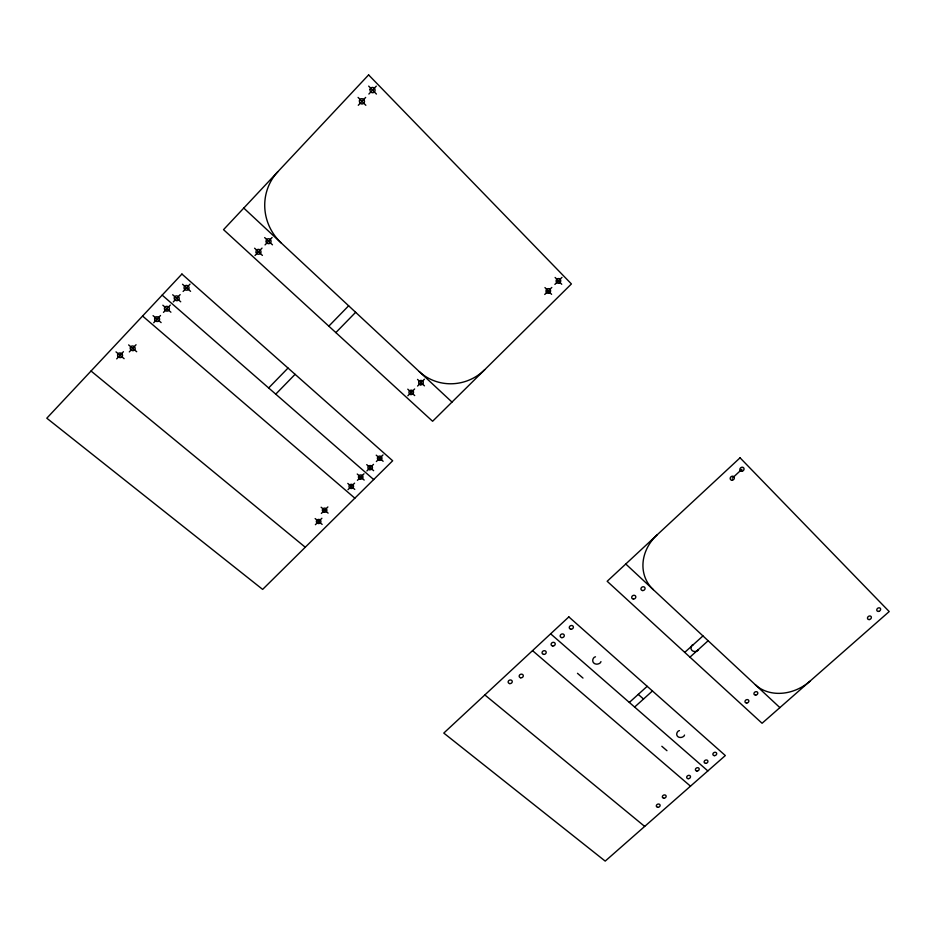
<?xml version="1.0" encoding="UTF-8"?>
<svg xmlns="http://www.w3.org/2000/svg" width="936" height="936" viewBox="0 0 936 936"><rect width="100%" height="100%" fill="white"/><g stroke="black" fill="none" stroke-linecap="round" stroke-linejoin="round"><path stroke-width="1.4" d="M116.696 358.862L123.423 351.702M153.691 322.756L160.512 315.502M163.472 312.367L170.305 305.089M173.277 301.93L180.145 294.629M183.117 291.47L190.02 284.135M358.289 105.277L365.66 97.426M368.866 94.033L376.272 86.159M129.308 351.901L136.048 344.74M255.013 255.516L262.021 248.11M265.052 244.904L272.095 237.487M268.644 387.96L288.019 368.059M328.817 326.149L348.648 305.791M275.757 394.15L295.097 374.33M335.849 332.596L355.645 312.308M407.839 395.764L414.636 388.978M417.585 386.041L424.406 379.22M321.364 513.419L327.881 506.949M347.993 489.68L354.568 483.151M357.423 480.332L364.022 473.78M366.877 470.948L373.499 464.373M376.366 461.53L383.011 454.931M544.74 294.466L551.819 287.446M554.884 284.404L561.986 277.36M315.397 524.698L321.89 518.263M732.245 478.226L741.944 469.24M595.483 656.803L594.22 657.318A4.703 4.013 -23.5 0 0 593.915 663.144A4.703 4.013 -23.5 0 0 600.409 662.746L600.959 661.612M629.331 702.445L647.185 686.31M684.742 652.38L702.959 635.918M634.62 707.054L652.45 690.967M689.949 657.154L708.142 640.75M679.442 730.595L678.226 731.098A4.528 3.721 -25.4 0 0 677.781 736.573A4.528 3.721 -25.4 0 0 683.97 736.141L684.532 735.064M91.038 371.019L305.265 547.232M484.836 694.933L644.682 826.418M116.005 351.889L124.114 358.675M315.151 518.556L322.136 524.394M128.63 344.916L136.703 351.725M321.13 507.23L328.115 513.127M142.576 316.04L354.849 498.174M532.525 650.637L690.487 786.17M153.071 315.654L161.121 322.592M347.806 483.421L354.756 489.399M577.477 673.312L582.988 678.073M661.834 746.273L666.947 750.695M162.864 305.23L170.902 312.214M357.248 474.037L364.174 480.063M162.174 295.121L373.686 479.548M550.625 633.812L707.85 770.913M172.692 294.77L180.718 301.79M366.725 464.63L373.639 470.679M638.247 694.383L643.523 699.028M182.555 284.263L190.57 291.33M376.237 455.177L383.14 461.272M692.897 645.009L692.558 644.705A4.668 3.931 -28.4 0 0 692.067 650.508A4.668 3.931 -28.4 0 0 698.432 650.122L698.092 649.806M254.604 248.215L262.408 255.411M407.768 389.177L414.695 395.565M264.666 237.58L272.47 244.811M417.526 379.419L424.441 385.843M243.781 208.073L451.994 402.082M625.774 563.999L779.887 707.616M358.09 97.414L365.836 105.288M544.951 287.574L551.596 294.337M368.69 86.124L376.424 94.056M555.118 277.477L561.74 284.275M809.839 681.291A40.833 33.602 -31.4 0 1 755.434 684.824M653.281 589.633A42.705 37.007 -31.3 0 1 657.049 534.936M281.291 243.021A50.883 49.444 47.8 0 1 277.863 171.709M484.637 369.779A46.987 45.431 -26.5 0 1 419.269 371.592M181.923 274.049L46.8 418.205L262.642 589.399L392.664 460.769L181.923 274.049M368.608 74.892L223.54 229.659L432.596 421.27L571.405 283.947L368.608 74.892M568.842 616.894L443.781 733.075L605.206 861.108L725.33 755.551L568.842 616.894M740.06 457.821L607.172 581.279L762.068 723.271L889.2 611.559L740.06 457.821M552.755 646.027A2.106 1.813 -21.4 0 0 555.13 643.418A2.106 1.813 -21.4 0 0 551.62 643.09A2.106 1.813 -21.4 0 0 552.755 646.027M543.582 654.381A2.094 1.813 -20.7 0 0 546.133 651.912A2.094 1.813 -20.7 0 0 542.681 651.362A2.094 1.813 -20.7 0 0 543.582 654.381M688.276 778.682A1.966 1.591 -24.7 0 0 690.394 776.19A1.966 1.591 -24.7 0 0 687.129 776.166A1.966 1.591 -24.7 0 0 688.276 778.682M696.969 771.03A1.977 1.603 -25.2 0 0 699.098 768.526A1.977 1.603 -25.2 0 0 695.834 768.503A1.977 1.603 -25.2 0 0 696.969 771.03M657.797 807.3A1.954 1.579 -23 0 0 660.032 804.937A1.954 1.579 -23 0 0 656.815 804.749A1.954 1.579 -23 0 0 657.797 807.3M663.823 798.209A1.966 1.579 -23.4 0 0 666.069 795.846A1.966 1.579 -23.4 0 0 662.84 795.647A1.966 1.579 -23.4 0 0 663.823 798.209M520.685 677.781A2.083 1.79 -19 0 0 523.236 675.359A2.083 1.79 -19 0 0 519.796 674.798A2.083 1.79 -19 0 0 520.685 677.781M509.652 683.584A2.083 1.79 -18.2 0 0 512.191 681.174A2.083 1.79 -18.2 0 0 508.751 680.612A2.083 1.79 -18.2 0 0 509.652 683.584M561.811 637.638A2.106 1.825 -22.2 0 0 564.197 635.017A2.106 1.825 -22.2 0 0 560.687 634.69A2.106 1.825 -22.2 0 0 561.811 637.638M570.901 629.214A2.106 1.825 -22.9 0 0 573.288 626.593A2.106 1.825 -22.9 0 0 569.79 626.254A2.106 1.825 -22.9 0 0 570.901 629.214M714.449 755.644A1.977 1.603 -26.2 0 0 716.59 753.129A1.977 1.603 -26.2 0 0 713.326 753.094A1.977 1.603 -26.2 0 0 714.449 755.644M705.697 763.343A1.977 1.603 -25.7 0 0 707.827 760.839A1.977 1.603 -25.7 0 0 704.562 760.804A1.977 1.603 -25.7 0 0 705.697 763.343M755.644 695.144A2.024 1.661 -29.3 0 0 757.657 692.453A2.024 1.661 -29.3 0 0 754.322 692.593A2.024 1.661 -29.3 0 0 755.644 695.144M746.694 703.065A2.012 1.65 -28.7 0 0 748.695 700.385A2.012 1.65 -28.7 0 0 745.36 700.526A2.012 1.65 -28.7 0 0 746.694 703.065M741.991 471.253A2.2 1.919 -38.2 0 0 743.734 467.953A2.2 1.919 -38.2 0 0 740.095 468.515A2.2 1.919 -38.2 0 0 741.991 471.253M732.338 480.203A2.2 1.919 -37.4 0 0 734.058 476.927A2.2 1.919 -37.4 0 0 730.419 477.489A2.2 1.919 -37.4 0 0 732.338 480.203M869.392 619.562A2.059 1.673 -35.2 0 0 871.123 616.602A2.059 1.673 -35.2 0 0 867.754 617.163A2.059 1.673 -35.2 0 0 869.392 619.562M878.658 611.407A2.071 1.685 -35.7 0 0 880.39 608.435A2.071 1.685 -35.7 0 0 877.032 608.997A2.071 1.685 -35.7 0 0 878.658 611.407M642.681 590.558A2.118 1.837 -28.1 0 0 644.927 587.761A2.118 1.837 -28.1 0 0 641.406 587.632A2.118 1.837 -28.1 0 0 642.681 590.558M633.438 599.075A2.118 1.837 -27.3 0 0 635.684 596.29A2.118 1.837 -27.3 0 0 632.151 596.162A2.118 1.837 -27.3 0 0 633.438 599.075M256.265 252.814A2.539 2.434 33.3 0 0 260.594 253.258A2.539 2.434 33.3 0 0 258.675 249.362A2.539 2.434 33.3 0 0 256.265 252.814M266.245 242.038A2.539 2.445 35.6 0 0 270.551 242.798A2.539 2.445 35.6 0 0 268.924 238.762A2.539 2.445 35.6 0 0 266.245 242.038M559.12 283.081A2.387 2.27 -49.5 0 0 560.009 279.092A2.387 2.27 -49.5 0 0 556.171 280.472A2.387 2.27 -49.5 0 0 559.12 283.081M548.812 293.19A2.375 2.258 -47.4 0 0 549.97 289.282A2.375 2.258 -47.4 0 0 546.062 290.394A2.375 2.258 -47.4 0 0 548.812 293.19M359.459 100.702A2.668 2.539 72.8 0 0 362.735 103.884A2.668 2.539 72.8 0 0 363.671 99.415A2.668 2.539 72.8 0 0 359.459 100.702M370.094 89.259A2.679 2.551 75.2 0 0 373.136 92.687A2.679 2.551 75.2 0 0 374.4 88.288A2.679 2.551 75.2 0 0 370.094 89.259M410.553 394.512A2.328 2.223 -13.7 0 0 413.49 391.833A2.328 2.223 -13.7 0 0 409.664 390.78A2.328 2.223 -13.7 0 0 410.553 394.512M420.299 384.778A2.328 2.223 -15.9 0 0 423.248 382.099A2.328 2.223 -15.9 0 0 419.422 381.022A2.328 2.223 -15.9 0 0 420.299 384.778M369.229 469.615A2.293 2.129 -7.7 0 0 372.458 467.427A2.293 2.129 -7.7 0 0 368.866 465.941A2.293 2.129 -7.7 0 0 369.229 469.615M378.729 460.196A2.293 2.141 -8.7 0 0 381.97 457.996A2.293 2.141 -8.7 0 0 378.366 456.499A2.293 2.141 -8.7 0 0 378.729 460.196M184.415 288.955A2.562 2.398 28.2 0 0 188.779 289.072A2.562 2.398 28.2 0 0 186.498 285.375A2.562 2.398 28.2 0 0 184.415 288.955M174.564 299.438A2.562 2.387 27.1 0 0 178.928 299.555A2.562 2.387 27.1 0 0 176.635 295.87A2.562 2.387 27.1 0 0 174.564 299.438M118.03 356.534A2.551 2.317 22.5 0 0 122.359 356.382A2.551 2.317 22.5 0 0 119.796 352.93A2.551 2.317 22.5 0 0 118.03 356.534M130.642 349.584A2.539 2.328 22.8 0 0 134.959 349.42A2.539 2.328 22.8 0 0 132.421 345.969A2.539 2.328 22.8 0 0 130.642 349.584M323.575 512.05A2.281 2.083 -3.7 0 0 326.898 510.061A2.281 2.083 -3.7 0 0 323.388 508.435A2.281 2.083 -3.7 0 0 323.575 512.05M317.596 523.329A2.281 2.071 -3.4 0 0 320.919 521.352A2.281 2.071 -3.4 0 0 317.409 519.737A2.281 2.071 -3.4 0 0 317.596 523.329M359.763 478.998A2.281 2.118 -6.7 0 0 362.992 476.81A2.281 2.118 -6.7 0 0 359.389 475.348A2.281 2.118 -6.7 0 0 359.763 478.998M350.193 488.288A2.281 2.106 -5.8 0 0 353.562 486.322A2.281 2.106 -5.8 0 0 350.087 484.626A2.281 2.106 -5.8 0 0 350.193 488.288M155.06 320.416A2.551 2.363 25.1 0 0 159.401 320.229A2.551 2.363 25.1 0 0 156.839 316.731A2.551 2.363 25.1 0 0 155.06 320.416M164.748 309.875A2.551 2.375 26 0 0 169.112 309.98A2.551 2.375 26 0 0 166.807 306.318A2.551 2.375 26 0 0 164.748 309.875"/></g></svg>
